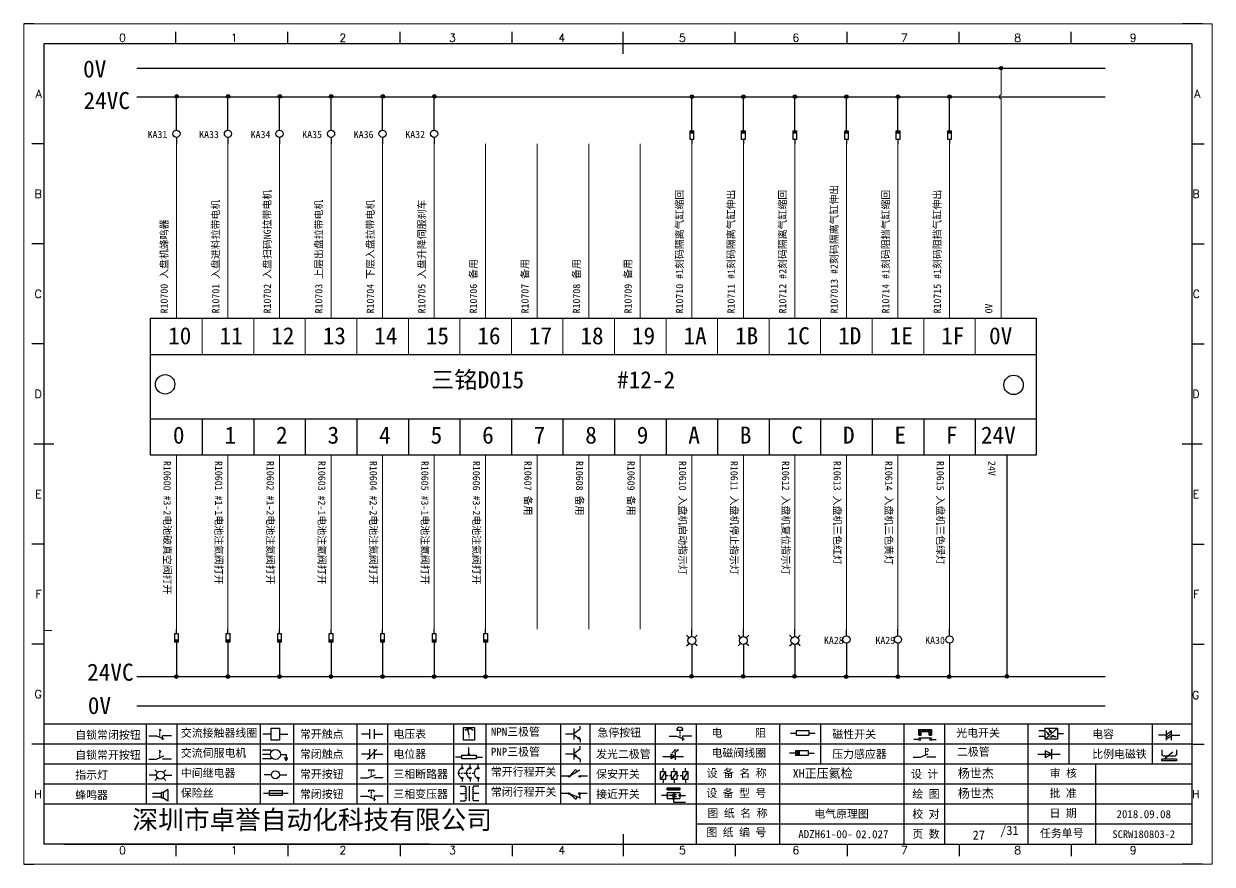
# Model space of a CAD drawing. Header units: millimetres. Extents: x 15130 to 37766, y 5931 to 11073.
# Drawn here: x 23328.9 to 23656.4, y 8757.4 to 8988.9 of the extents above; entities that cross this region are included whole.
import ezdxf
from ezdxf.enums import TextEntityAlignment as Align

# ---------------------------------------------------------------- set-up
doc = ezdxf.new("R2010")
doc.units = ezdxf.units.MM
doc.layers.add('AE_BOR', color=1, linetype='Continuous')
doc.styles.get("Standard").update_dxf_attribs({"font": ''})
doc.styles.add('WD', font='romans.shx', dxfattribs={"bigfont": 'gbcbig.shx'})
doc.styles.add('汉字', font='')
doc.styles.get('Standard').set_extended_font_data('SimSun')
doc.styles.get('汉字').set_extended_font_data('新宋体')

# ---------------------------------------------------------------- blocks, each defined once
blk = doc.blocks.new('磁性开关')
at = {"linetype": 'ByBlock'}
h = blk.add_hatch(dxfattribs=at)
h.set_pattern_fill('ANSI31', color=256, scale=0.1, style=0)
h.paths.add_polyline_path([(-1910.88, -776.69), (-1910.88, -775.29), (-1907.69, -775.29), (-1907.69, -776.69), (-1908.31, -776.69), (-1908.31, -775.79), (-1910.25, -775.79), (-1910.25, -776.69)])
for p, q in [((-1910.91, -777.81), (-1912.09, -777.81)), ((-1910.88, -776.69), (-1910.88, -775.29)), ((-1910.88, -775.29), (-1907.69, -775.29)), ((-1910.88, -776.69), (-1910.25, -776.69)), ((-1910.88, -777.39), (-1907.69, -777.39)), ((-1910.25, -776.69), (-1910.25, -775.79)), ((-1910.25, -775.79), (-1908.31, -775.79)), ((-1908.31, -776.69), (-1908.31, -775.79)), ((-1908.31, -776.69), (-1907.69, -776.69)), ((-1907.69, -775.29), (-1907.69, -776.69)), ((-1907.66, -777.81), (-1906.48, -777.81))]:
    blk.add_line(p, q, dxfattribs=at)
for centre in [(-1910.68, -777.81), (-1907.88, -777.81)]:
    blk.add_circle(centre, 0.225, dxfattribs=at)
blk = doc.blocks.new('*U8')
at = {"linetype": 'ByBlock'}
for p, q in [((-1909.23, -780.45), (-1909.23, -780.67)), ((-1909.23, -780.45), (-1908.92, -780.84)), ((-1909.23, -780.84), (-1909.23, -781.05)), ((-1911.92, -782.07), (-1910.06, -782.07)), ((-1910.06, -782.07), (-1908.18, -782.88)), ((-1909.23, -781.23), (-1909.23, -781.44)), ((-1909.23, -781.61), (-1909.23, -781.83)), ((-1909.23, -782), (-1909.23, -782.21)), ((-1909.23, -782.38), (-1909.23, -782.43)), ((-1908.52, -783.07), (-1908.52, -782.07)), ((-1906.25, -782.07), (-1908.52, -782.07))]:
    blk.add_line(p, q, dxfattribs=at)
blk = doc.blocks.new('*U11')
at = {"linetype": 'ByBlock'}
for p, q in [((-1911.92, -792.89), (-1910.06, -792.89)), ((-1910.06, -792.89), (-1908.18, -792.08)), ((-1908.88, -791.17), (-1909.23, -790.71)), ((-1909.23, -790.71), (-1909.23, -790.92)), ((-1909.23, -791.09), (-1909.23, -791.31)), ((-1909.23, -791.48), (-1909.23, -791.69)), ((-1909.23, -791.86), (-1909.23, -792.08)), ((-1909.23, -792.25), (-1909.23, -792.47)), ((-1906.25, -792.89), (-1908.52, -792.89))]:
    blk.add_line(p, q, dxfattribs=at)
blk = doc.blocks.new('蜂鸣器')
at = {"linetype": 'ByBlock'}
for p, q in [((-1907.17, -795.53), (-1908.25, -796.26)), ((-1907.17, -795.53), (-1907.17, -798.41)), ((-1908.8, -796.48), (-1911.01, -796.48)), ((-1908.8, -797.46), (-1911.01, -797.46)), ((-1908.25, -796.26), (-1908.8, -796.26)), ((-1908.8, -797.68), (-1908.8, -796.26)), ((-1908.25, -797.68), (-1908.8, -797.68)), ((-1908.25, -797.68), (-1908.25, -796.26)), ((-1907.17, -798.41), (-1908.25, -797.68))]:
    blk.add_line(p, q, dxfattribs=at)
blk = doc.blocks.new('指示灯')
at = {"linetype": 'ByBlock'}
for p, q in [((-1854.25, -776.92), (-1856.06, -776.92)), ((-1854.62, -775.59), (-1853.97, -776.23)), ((-1854.62, -778.25), (-1853.97, -777.61)), ((-1851.9, -775.59), (-1852.54, -776.23)), ((-1851.9, -778.25), (-1852.54, -777.61)), ((-1852.26, -776.92), (-1850.45, -776.92))]:
    blk.add_line(p, q, dxfattribs=at)
blk.add_circle((-1853.26, -776.92), 0.992, dxfattribs=at)
blk = doc.blocks.new('光电开关')
at = {"linetype": 'ByBlock'}
h = blk.add_hatch(dxfattribs=at)
h.set_pattern_fill('ANSI31', color=256, scale=0.01, style=0)
h.set_pattern_definition([(45, (0.172267, 0), (-0.0224506403, 0.0224506403), [])])
h.paths.add_polyline_path([(-1882.44, -776.34), (-1882.5, -775.91), (-1882.68, -776.07)])
h.paths.add_polyline_path([(-1882.86, -776.23), (-1882.44, -776.34), (-1882.68, -776.07)])
h.paths.add_polyline_path([(-1883.05, -776.88), (-1883.11, -776.45), (-1883.29, -776.61)])
h.paths.add_polyline_path([(-1883.47, -776.77), (-1883.05, -776.88), (-1883.29, -776.61)])
for p, q in [((-1884.01, -775.96), (-1885.56, -775.96)), ((-1884.01, -777.39), (-1885.56, -777.39)), ((-1880.91, -775.3), (-1884.01, -778.05)), ((-1883.75, -776.09), (-1883.05, -776.88)), ((-1883.11, -776.45), (-1883.47, -776.77)), ((-1883.05, -776.88), (-1883.47, -776.77)), ((-1883.14, -775.55), (-1882.44, -776.34)), ((-1883.05, -776.88), (-1883.11, -776.45)), ((-1882.5, -775.91), (-1882.86, -776.23)), ((-1882.44, -776.34), (-1882.86, -776.23)), ((-1882.78, -777.47), (-1882.23, -777.47)), ((-1882.44, -776.34), (-1882.5, -775.91)), ((-1882.23, -777.47), (-1882.23, -777.14)), ((-1882.23, -777.14), (-1881.78, -777.14)), ((-1881.78, -777.47), (-1881.78, -777.14)), ((-1881.23, -777.47), (-1881.78, -777.47)), ((-1879.37, -776.67), (-1880.91, -776.67))]:
    blk.add_line(p, q, dxfattribs=at)
blk.add_lwpolyline([(-1884.01, -775.3), (-1880.91, -775.3), (-1880.91, -778.05), (-1884.01, -778.05)], close=True, dxfattribs=at)
blk = doc.blocks.new('交流接触器线圈')
at = {"linetype": 'ByBlock'}
for p, q in [((-1880.82, -781.77), (-1882.87, -781.77)), ((-1878.72, -781.77), (-1876.67, -781.77))]:
    blk.add_line(p, q, dxfattribs=at)
blk.add_lwpolyline([(-1880.82, -780.28), (-1878.72, -780.28), (-1878.72, -783.26), (-1880.82, -783.26)], close=True, dxfattribs=at)
blk = doc.blocks.new('交流伺服电机')
at = {"linetype": 'ByBlock'}
for p, q in [((-1880.97, -785.75), (-1882.94, -785.75)), ((-1880.97, -786.85), (-1882.94, -786.85)), ((-1880.97, -785.75), (-1880.65, -786.03)), ((-1878.49, -786.85), (-1877.07, -786.85)), ((-1877.07, -786.85), (-1877.07, -787.72)), ((-1880.97, -787.94), (-1882.94, -787.94)), ((-1880.97, -787.94), (-1880.65, -787.67)), ((-1877.54, -787.72), (-1876.59, -787.72)), ((-1877.38, -788.01), (-1876.75, -788.01)), ((-1877.23, -788.29), (-1876.9, -788.29))]:
    blk.add_line(p, q, dxfattribs=at)
blk.add_circle((-1879.73, -786.85), 1.24, dxfattribs=at)
blk = doc.blocks.new('中间继电器')
at = {"linetype": 'ByBlock'}
for p, q in [((-1880.72, -791.92), (-1882.54, -791.92)), ((-1878.74, -791.92), (-1876.92, -791.92))]:
    blk.add_line(p, q, dxfattribs=at)
blk.add_circle((-1879.73, -791.92), 0.992, dxfattribs=at)
blk = doc.blocks.new('保险丝')
at = {"linetype": 'ByBlock'}
blk.add_line((-1882.72, -796.49), (-1876.55, -796.49), dxfattribs=at)
blk.add_lwpolyline([(-1881.2, -795.86), (-1878.06, -795.86), (-1878.06, -797.12), (-1881.2, -797.12)], close=True, dxfattribs=at)
blk = doc.blocks.new('常开按钮')
at = {"linetype": 'ByBlock'}
for p, q in [((-1910.06, -787.73), (-1908.18, -786.93)), ((-1909.9, -785.68), (-1908.56, -785.68)), ((-1909.9, -785.68), (-1909.9, -786.07)), ((-1909.23, -785.68), (-1909.23, -785.89)), ((-1909.23, -786.06), (-1909.23, -786.28)), ((-1909.23, -786.45), (-1909.23, -786.67)), ((-1909.23, -786.84), (-1909.23, -787.05)), ((-1908.56, -785.68), (-1908.56, -786.07)), ((-1911.92, -787.73), (-1910.06, -787.73)), ((-1909.23, -787.22), (-1909.23, -787.38)), ((-1906.25, -787.73), (-1908.52, -787.73))]:
    blk.add_line(p, q, dxfattribs=at)
blk = doc.blocks.new('常开触点')
at = {"linetype": 'ByBlock'}
for p, q in [((-1853.82, -782.99), (-1853.82, -780.56)), ((-1852.6, -782.99), (-1852.6, -780.56)), ((-1853.82, -781.77), (-1855.88, -781.77)), ((-1852.6, -781.77), (-1850.55, -781.77))]:
    blk.add_line(p, q, dxfattribs=at)
blk = doc.blocks.new('常闭触点')
at = {"linetype": 'ByBlock'}
for p, q in [((-1853.82, -786.77), (-1855.88, -786.77)), ((-1852.01, -785.66), (-1854.43, -788.1)), ((-1853.82, -787.99), (-1853.82, -785.56)), ((-1852.6, -787.99), (-1852.6, -785.56)), ((-1852.6, -786.77), (-1850.55, -786.77))]:
    blk.add_line(p, q, dxfattribs=at)
blk = doc.blocks.new('常闭按钮')
at = {"linetype": 'ByBlock'}
for p, q in [((-1856.13, -792.28), (-1854.28, -792.28)), ((-1854.28, -792.28), (-1852.4, -793.09)), ((-1854.11, -790.83), (-1852.77, -790.83)), ((-1854.11, -790.83), (-1854.11, -791.22)), ((-1853.44, -790.83), (-1853.44, -791.04)), ((-1853.44, -791.21), (-1853.44, -791.43)), ((-1853.44, -791.6), (-1853.44, -791.82)), ((-1853.44, -791.99), (-1853.44, -792.2)), ((-1853.44, -792.37), (-1853.44, -792.53)), ((-1852.77, -790.83), (-1852.77, -791.22)), ((-1850.47, -792.28), (-1852.73, -792.28)), ((-1852.73, -792.28), (-1852.73, -793.43))]:
    blk.add_line(p, q, dxfattribs=at)
blk = doc.blocks.new('电磁阀线圈')
at = {"linetype": 'ByBlock'}
for p, q in [((-1854.61, -795.92), (-1853.75, -797.16)), ((-1853.75, -795.92), (-1854.61, -797.16)), ((-1853.75, -795.92), (-1853.75, -797.16)), ((-1854.61, -796.54), (-1856.17, -796.54)), ((-1851.53, -796.54), (-1849.97, -796.54))]:
    blk.add_line(p, q, dxfattribs=at)
blk.add_lwpolyline([(-1854.61, -795.92), (-1851.53, -795.92), (-1851.53, -797.16), (-1854.61, -797.16)], close=True, dxfattribs=at)
blk = doc.blocks.new('电压表')
at = {"linetype": 'ByBlock'}
for p, q in [((-1814.84, -780.75), (-1814.91, -781.13)), ((-1814.6, -781.05), (-1814.91, -781.13)), ((-1814.84, -780.75), (-1814.46, -782.26)), ((-1814.84, -780.75), (-1814.6, -781.05))]:
    blk.add_line(p, q, dxfattribs=at)
blk.add_lwpolyline([(-1815.84, -780.34), (-1813.07, -780.34), (-1813.07, -783.49), (-1815.84, -783.49)], close=True, dxfattribs=at)
blk.add_arc((-1814.46, -782.26), 1.56, 46.8313, 133.1687, dxfattribs=at)
at = {"linetype": 'ByBlock', "insert": (-1814.7, -782.39), "char_height": 0.75, "width": 0.6768, "attachment_point": 1}
blk.add_mtext('V', dxfattribs=at)
blk = doc.blocks.new('电位器')
at = {"linetype": 'ByBlock'}
for p, q in [((-1814.45, -787.3), (-1814.62, -786.96)), ((-1814.62, -786.96), (-1814.27, -786.96)), ((-1814.45, -787.3), (-1814.45, -785.39)), ((-1814.45, -787.3), (-1814.27, -786.96)), ((-1816.21, -787.75), (-1817.79, -787.75)), ((-1812.68, -787.75), (-1811.1, -787.75))]:
    blk.add_line(p, q, dxfattribs=at)
blk.add_lwpolyline([(-1816.21, -787.3), (-1812.68, -787.3), (-1812.68, -788.2), (-1816.21, -788.2)], close=True, dxfattribs=at)
blk = doc.blocks.new('三相断路器')
at = {"linetype": 'ByBlock'}
for p, q in [((-1816.17, -790.33), (-1816.17, -789.7)), ((-1814.17, -790.33), (-1814.17, -789.7)), ((-1812.18, -790.33), (-1812.18, -789.7)), ((-1817.14, -791.74), (-1816.72, -791.74)), ((-1816.45, -791.74), (-1816.03, -791.74)), ((-1815.76, -791.74), (-1815.34, -791.74)), ((-1815.07, -791.74), (-1814.65, -791.74)), ((-1814.38, -791.74), (-1813.96, -791.74)), ((-1813.69, -791.74), (-1813.27, -791.74)), ((-1816.17, -793.19), (-1816.17, -793.83)), ((-1814.17, -793.19), (-1814.17, -793.83)), ((-1812.18, -793.19), (-1812.18, -793.83))]:
    blk.add_line(p, q, dxfattribs=at)
for centre in [(-1816.17, -790.55), (-1816.17, -792.98), (-1814.17, -790.55), (-1814.17, -792.98), (-1812.18, -790.55), (-1812.18, -792.98)]:
    blk.add_circle(centre, 0.219, dxfattribs=at)
for centre in [(-1815.81, -791.74), (-1813.82, -791.74), (-1811.83, -791.74)]:
    blk.add_arc(centre, 1.32, 115.5791, 244.4209, dxfattribs=at)
blk = doc.blocks.new('三相变压器')
at = {"linetype": 'ByBlock'}
for p, q in [((-1816.69, -795.03), (-1815.37, -795.03)), ((-1815.37, -795.03), (-1815.37, -795.24)), ((-1814.34, -798.7), (-1814.34, -795.04)), ((-1812, -795.03), (-1813.32, -795.03)), ((-1813.32, -795.03), (-1813.32, -795.24)), ((-1816.69, -796.87), (-1815.37, -796.87)), ((-1816.69, -798.71), (-1815.37, -798.71)), ((-1815.37, -798.71), (-1815.37, -798.5)), ((-1812, -796.87), (-1813.32, -796.87)), ((-1813.32, -798.71), (-1813.32, -798.5)), ((-1812, -798.71), (-1813.32, -798.71))]:
    blk.add_line(p, q, dxfattribs=at)
for centre, start, end in [((-1815.37, -795.51), 270, 90), ((-1815.37, -796.06), 270, 90), ((-1813.32, -795.51), 90, 270), ((-1813.32, -796.06), 90, 270), ((-1815.37, -796.6), 270, 90), ((-1815.37, -797.14), 270, 90), ((-1815.37, -797.68), 270, 90), ((-1815.37, -798.23), 270, 90), ((-1813.32, -796.6), 90, 270), ((-1813.32, -797.14), 90, 270), ((-1813.32, -797.68), 90, 270), ((-1813.32, -798.23), 90, 270)]:
    blk.add_arc(centre, 0.271, start, end, dxfattribs=at)
blk = doc.blocks.new('压力感应器')
at = {"linetype": 'ByBlock'}
for p, q in [((-1817.44, -777.73), (-1815.59, -777.73)), ((-1815.59, -777.73), (-1813.71, -776.93)), ((-1811.78, -777.73), (-1814.05, -777.73))]:
    blk.add_line(p, q, dxfattribs=at)
at = {"linetype": 'ByBlock', "insert": (-1814.65, -775.48), "char_height": 1.68, "width": 1.2242, "attachment_point": 1}
blk.add_mtext('{\\fNSimSun|b0|i0|c134|p49;P}', dxfattribs=at)
blk = doc.blocks.new('二极管')
at = {"linetype": 'ByBlock'}
for p, q in [((-1787.52, -776.77), (-1781.92, -776.77)), ((-1783.97, -776.77), (-1785.69, -775.9)), ((-1785.69, -775.9), (-1785.69, -777.65)), ((-1783.97, -776.77), (-1785.69, -777.65)), ((-1783.97, -777.99), (-1783.97, -775.56))]:
    blk.add_line(p, q, dxfattribs=at)
blk = doc.blocks.new('NPN三极管')
at = {"linetype": 'ByBlock'}
for p, q in [((-1785.73, -780.61), (-1785.73, -783.32)), ((-1785.73, -781.82), (-1784.15, -780.66)), ((-1784.15, -780.66), (-1784.15, -779.98)), ((-1785.73, -781.97), (-1787.81, -781.97)), ((-1785.73, -782.11), (-1784.15, -783.27)), ((-1784.41, -782.73), (-1784.74, -783.18)), ((-1784.15, -783.27), (-1784.74, -783.18)), ((-1784.15, -783.27), (-1784.41, -782.73)), ((-1784.15, -783.27), (-1784.15, -783.96))]:
    blk.add_line(p, q, dxfattribs=at)
blk = doc.blocks.new('PNP三极管')
at = {"linetype": 'ByBlock'}
for p, q in [((-1784.9, -786.74), (-1786.98, -786.74)), ((-1784.9, -785.38), (-1784.9, -788.09)), ((-1784.9, -786.59), (-1783.32, -785.43)), ((-1784.9, -786.88), (-1783.32, -788.04)), ((-1784.9, -786.88), (-1784.31, -786.97)), ((-1784.9, -786.88), (-1784.64, -787.42)), ((-1784.31, -786.97), (-1784.64, -787.42)), ((-1783.32, -785.43), (-1783.32, -784.75)), ((-1783.32, -788.04), (-1783.32, -788.73))]:
    blk.add_line(p, q, dxfattribs=at)
blk = doc.blocks.new('常开行程开关')
at = {"linetype": 'ByBlock'}
for p, q in [((-1786.29, -792.3), (-1788.01, -792.3)), ((-1785.89, -792.17), (-1784.52, -790.62)), ((-1785.89, -792.17), (-1783.43, -790.72)), ((-1784.52, -790.62), (-1784.19, -791.17)), ((-1781.48, -792.3), (-1783.21, -792.3))]:
    blk.add_line(p, q, dxfattribs=at)
for centre in [(-1786.07, -792.3), (-1783.42, -792.3)]:
    blk.add_circle(centre, 0.219, dxfattribs=at)
blk = doc.blocks.new('常闭行程开关')
at = {"linetype": 'ByBlock'}
for p, q in [((-1786.34, -796.62), (-1788.07, -796.62)), ((-1785.93, -796.72), (-1783.25, -797.7)), ((-1785.93, -796.72), (-1784.3, -798)), ((-1784.3, -798), (-1784.08, -797.4)), ((-1783.48, -796.84), (-1783.48, -797.85)), ((-1781.54, -796.62), (-1783.26, -796.62))]:
    blk.add_line(p, q, dxfattribs=at)
for centre in [(-1786.12, -796.62), (-1783.48, -796.62)]:
    blk.add_circle(centre, 0.219, dxfattribs=at)
blk = doc.blocks.new('电容')
at = {"linetype": 'ByBlock'}
for p, q in [((-1756.08, -782.99), (-1756.08, -780.56)), ((-1754.86, -780.79), (-1756.08, -781.55)), ((-1754.86, -782.99), (-1754.86, -780.56)), ((-1756.08, -781.77), (-1758.13, -781.77)), ((-1754.86, -781.44), (-1756.08, -782.2)), ((-1754.86, -781.99), (-1756.08, -782.75)), ((-1754.86, -781.77), (-1752.81, -781.77))]:
    blk.add_line(p, q, dxfattribs=at)
blk = doc.blocks.new('发光二极管')
at = {"linetype": 'ByBlock'}
for p, q in [((-1758.01, -786.77), (-1752.89, -786.77)), ((-1754.84, -786.77), (-1756.04, -786.16)), ((-1756.04, -786.16), (-1756.04, -787.39)), ((-1754.84, -786.77), (-1756.04, -787.39)), ((-1755.78, -785.92), (-1754.89, -785.14)), ((-1754.89, -785.14), (-1755.2, -785.22)), ((-1755.2, -785.22), (-1755.01, -785.43)), ((-1755.08, -785.92), (-1754.18, -785.14)), ((-1754.89, -785.14), (-1755.01, -785.43)), ((-1754.84, -787.63), (-1754.84, -785.92)), ((-1754.18, -785.14), (-1754.49, -785.22)), ((-1754.49, -785.22), (-1754.31, -785.43)), ((-1754.18, -785.14), (-1754.31, -785.43))]:
    blk.add_line(p, q, dxfattribs=at)
blk = doc.blocks.new('比例电磁阀')
at = {"linetype": 'ByBlock'}
for p, q in [((-1757.26, -775.38), (-1757.26, -776.71)), ((-1757.26, -776.71), (-1757.05, -776.71)), ((-1753.6, -777.73), (-1757.25, -777.73)), ((-1757.25, -778.13), (-1757.25, -777.73)), ((-1753.6, -778.13), (-1757.25, -778.13)), ((-1754.5, -775.98), (-1756.35, -777.44)), ((-1756.35, -777.44), (-1756.25, -777.25)), ((-1756.35, -777.44), (-1756.15, -777.38)), ((-1756.15, -777.38), (-1756.25, -777.25)), ((-1753.58, -776.71), (-1753.8, -776.71)), ((-1753.6, -777.73), (-1753.6, -778.13)), ((-1753.58, -775.38), (-1753.58, -776.71))]:
    blk.add_line(p, q, dxfattribs=at)
for centre in [(-1756.78, -776.71), (-1756.24, -776.71), (-1755.7, -776.71), (-1755.15, -776.71), (-1754.61, -776.71), (-1754.07, -776.71)]:
    blk.add_arc(centre, 0.271, 180, 0, dxfattribs=at)
blk = doc.blocks.new('保安开关')
at = {"linetype": 'ByBlock'}
for p, q in [((-1757.96, -790.79), (-1757.96, -789.97)), ((-1755.17, -790.79), (-1755.17, -789.97)), ((-1752.39, -790.79), (-1752.39, -789.97)), ((-1757.33, -790.79), (-1758.6, -792.81)), ((-1757.96, -792.81), (-1757.96, -793.62)), ((-1757.33, -791.8), (-1756.72, -791.8)), ((-1756.35, -791.8), (-1755.89, -791.8)), ((-1754.54, -790.79), (-1755.81, -792.81)), ((-1755.17, -792.81), (-1755.17, -793.62)), ((-1754.52, -791.8), (-1754.06, -791.8)), ((-1753.69, -791.8), (-1753.08, -791.8)), ((-1751.75, -790.79), (-1753.02, -792.81)), ((-1752.39, -792.81), (-1752.39, -793.62))]:
    blk.add_line(p, q, dxfattribs=at)
for points in [[(-1758.6, -790.79), (-1757.33, -790.79), (-1757.33, -792.81), (-1758.6, -792.81)], [(-1755.81, -790.79), (-1754.54, -790.79), (-1754.54, -792.81), (-1755.81, -792.81)], [(-1753.02, -790.79), (-1751.75, -790.79), (-1751.75, -792.81), (-1753.02, -792.81)]]:
    blk.add_lwpolyline(points, close=True, dxfattribs=at)
blk = doc.blocks.new('接近开关')
at = {"linetype": 'ByBlock'}
h = blk.add_hatch(dxfattribs=at)
h.set_pattern_fill('ANSI31', color=256, scale=0.01, style=0)
h.set_pattern_definition([(45, (-89.131516, -30.795668), (-0.0224506403, 0.0224506403), [])])
h.paths.add_polyline_path([(-1516.96, -1123.35), (-1516.96, -1122.85), (-1513.76, -1122.85), (-1513.76, -1123.35)])
for p, q in [((-1517.18, -1124.71), (-1518.36, -1124.71)), ((-1516.96, -1123.35), (-1516.96, -1122.85)), ((-1516.96, -1122.85), (-1513.76, -1122.85)), ((-1516.96, -1123.35), (-1513.76, -1123.35)), ((-1516.96, -1123.95), (-1513.76, -1123.95)), ((-1516.96, -1123.95), (-1516.96, -1125.47)), ((-1516.96, -1125.47), (-1513.76, -1125.47)), ((-1515.91, -1124.71), (-1516.45, -1124.71)), ((-1515.11, -1124.31), (-1515.91, -1124.71)), ((-1515.11, -1125.11), (-1515.91, -1124.71)), ((-1515.33, -1124.53), (-1515.17, -1124.53)), ((-1515.33, -1124.88), (-1515.17, -1124.88)), ((-1515.25, -1124.45), (-1515.25, -1124.61)), ((-1515.11, -1124.31), (-1515.11, -1125.11)), ((-1515.11, -1124.48), (-1514.58, -1124.48)), ((-1515.11, -1124.94), (-1514.58, -1124.94)), ((-1513.76, -1122.85), (-1513.76, -1123.35)), ((-1513.76, -1123.95), (-1513.76, -1125.47)), ((-1513.54, -1124.71), (-1512.36, -1124.71)), ((-1515.36, -1125.69), (-1515.36, -1126.36)), ((-1515.36, -1126.36), (-1512.36, -1126.36))]:
    blk.add_line(p, q, dxfattribs=at)
for centre in [(-1516.96, -1124.71), (-1515.36, -1125.47), (-1513.76, -1124.71)]:
    blk.add_circle(centre, 0.225, dxfattribs=at)
blk = doc.blocks.new('电阻')
at = {"linetype": 'ByBlock'}
for p, q in [((-3.09, 0), (-1.57, 0)), ((1.57, 0), (3.09, 0))]:
    blk.add_line(p, q, dxfattribs=at)
blk.add_lwpolyline([(-1.57, 0.63), (1.57, 0.63), (1.57, -0.63), (-1.57, -0.63)], close=True, dxfattribs=at)
blk = doc.blocks.new('急停按钮')
at = {"linetype": 'ByBlock'}
for p, q in [((-1.86, 0), (0, 0)), ((0, 0), (1.88, -0.81)), ((0.06, 1.45), (1.61, 1.45)), ((0.83, 1.45), (0.83, 1.24)), ((0.83, 1.07), (0.83, 0.85)), ((0.83, 0.68), (0.83, 0.47)), ((0.83, 0.29), (0.83, 0.08)), ((3.81, 0), (1.54, 0)), ((1.54, 0), (1.54, -1.15)), ((0.83, -0.09), (0.83, -0.24))]:
    blk.add_line(p, q, dxfattribs=at)
blk.add_arc((0.83, 1.45), 0.774, 0, 180)
blk = doc.blocks.new('电控横A4')
for p, q in [((292, -5), (5, -5)), ((5, -5), (5, -205)), ((292, -205), (292, -5)), ((10.03, -205), (289.53, -205)), ((130.8, -205), (190.75, -205)), ((190.75, -205), (259.54, -205))]:
    blk.add_line(p, q)
at = {"lineweight": 9, "ltscale": 0.1}
for p, q in [((5, -151.57), (7, -151.57)), ((101.34, -205), (130.8, -205)), ((129.44, -205), (129.44, -205)), ((129.44, -205), (129.44, -205)), ((129.44, -205), (129.44, -205)), ((129.44, -205), (129.44, -205))]:
    blk.add_line(p, q, dxfattribs=at)
at = {"linetype": 'ByBlock'}
for p, q in [((292, -175), (5, -175)), ((292, -180), (5, -180)), ((292, -185), (5, -185)), ((292, -190), (5, -190)), ((292, -195), (5, -195)), ((292, -200), (168.03, -200))]:
    blk.add_line(p, q, dxfattribs=at)
at = {"color": 0, "lineweight": -2}
for p, q in [((30.58, -175), (30.58, -195)), ((38.26, -175), (38.26, -195)), ((59.05, -175), (59.05, -195)), ((67.4, -175), (67.4, -195)), ((83.26, -175), (83.26, -195)), ((90.91, -175), (90.91, -195)), ((107.4, -175), (107.4, -195)), ((115.5, -175), (115.5, -195)), ((134.12, -175), (134.12, -195)), ((141.48, -175), (141.48, -195)), ((157.79, -175), (157.79, -195)), ((168.03, -175), (168.03, -204.92)), ((188.84, -175), (188.84, -185)), ((199.08, -175), (199.08, -185)), ((219.89, -175), (219.89, -185)), ((230.12, -175), (230.12, -185)), ((250.93, -175), (250.93, -185)), ((261.17, -175), (261.17, -185)), ((281.98, -175), (281.98, -185)), ((188.84, -185), (188.84, -204.92)), ((219.89, -185), (219.89, -205)), ((230.12, -185), (230.12, -205)), ((250.93, -185), (250.93, -205)), ((267.79, -185), (267.79, -205))]:
    blk.add_line(p, q, dxfattribs=at)
at = {"color": 0, "ltscale": 2}
for p, q in [((292, -205), (292, -183.55)), ((101.34, -205), (5, -205)), ((259.54, -205), (289.53, -205)), ((259.54, -205), (292, -205))]:
    blk.add_line(p, q, dxfattribs=at)
at = {"layer": 'AE_BOR', "lineweight": 30}
for p, q in [((2.53, 0), (0, 0)), ((294.53, 0), (289.53, 0)), ((0, -210), (2.53, -210)), ((294.53, -210), (289.53, -210))]:
    blk.add_line(p, q, dxfattribs=at)
at = {"layer": 'AE_BOR', "color": 1, "lineweight": 15}
for p, q in [((0, 0), (297, 0)), ((0, -210), (0, 0)), ((297, 0), (297, -210)), ((297, -210), (0, -210))]:
    blk.add_line(p, q, dxfattribs=at)
at = {"layer": 'AE_BOR'}
for p, q in [((38.03, -5), (38.03, -2)), ((66.03, -5), (66.03, -2)), ((94.03, -5), (94.03, -2)), ((122.03, -5), (122.03, -2)), ((149.78, -5), (149.78, -2)), ((177.78, -5), (177.78, -2)), ((205.78, -5), (205.78, -2)), ((233.78, -5), (233.78, -2)), ((261.78, -5), (261.78, -2)), ((5, -30), (2, -30)), ((292, -30), (295, -30)), ((5, -55), (2, -55)), ((292, -55), (295, -55)), ((5, -80), (2, -80)), ((292, -80), (295, -80)), ((5, -130), (2, -130)), ((292, -130), (295, -130)), ((5, -155), (2, -155)), ((292, -155), (295, -155)), ((5, -180), (2, -180)), ((292, -180), (295, -180)), ((38.03, -205), (38.03, -208)), ((66.03, -205), (66.03, -208)), ((94.03, -205), (94.03, -208)), ((122.03, -205), (122.03, -208)), ((149.78, -205), (149.78, -208)), ((177.78, -205), (177.78, -208)), ((205.78, -205), (205.78, -208)), ((233.78, -205), (233.78, -208)), ((261.78, -205), (261.78, -208))]:
    blk.add_line(p, q, dxfattribs=at)
at = {"layer": 'AE_BOR', "color": 2, "lineweight": 30}
for p, q in [((149.78, -7.5), (149.78, -2.5)), ((2.5, -105), (7.5, -105)), ((289.5, -105), (294.5, -105)), ((149.78, -202.5), (149.78, -207.5)), ((149.78, -205), (149.78, -207.5))]:
    blk.add_line(p, q, dxfattribs=at)
at = {"linetype": 'ByBlock'}
for name, p in [('*U8', (1943.19, 604.18)), ('交流接触器线圈', (1942.62, 604.27)), ('常开触点', (1940.27, 604.3)), ('电压表', (1925.71, 604.52)), ('NPN三极管', (1923.2, 604.5)), ('磁性开关', (2134.53, 598.96)), ('光电开关', (2139.22, 599.27)), ('电容', (2041.69, 603.98)), ('电位器', (1925.71, 604.52)), ('PNP三极管', (1922.37, 604.27)), ('压力感应器', (2039.72, 594.52)), ('*U11', (1943.19, 609.18)), ('交流伺服电机', (1942.62, 604.27)), ('常闭触点', (1940.27, 604.3)), ('发光二极管', (1917.72, 603.69)), ('电磁阀线圈', (2047.53, 614.3)), ('二极管', (2040.91, 594.27)), ('比例电磁阀', (2041.69, 593.98)), ('指示灯', (1887.41, 589.18)), ('中间继电器', (1942.62, 604.27)), ('常开按钮', (1996.06, 599.3)), ('三相断路器', (1925.71, 604.52)), ('常开行程开关', (1922.37, 604.27)), ('保安开关', (1917.72, 603.98)), ('蜂鸣器', (1943.19, 604.18)), ('保险丝', (1942.62, 604.27)), ('常闭按钮', (1940.27, 599.3)), ('三相变压器', (1925.71, 604.52)), ('常闭行程开关', (1922.37, 604.27)), ('接近开关', (1677.72, 931.9))]:
    blk.add_blockref(name, p, dxfattribs=at)
for name, p in [('急停按钮', (163.12, -177.98)), ('电阻', (194.66, -177.22))]:
    blk.add_blockref(name, p)
at = {"char_height": 2, "attachment_point": 1, "style": '汉字'}
for s, insert in [('{\\fKaiTi_GB2312|b0|i0|c134|p49;自锁常闭按钮}', (12.86, -176.69)), ('{\\fKaiTi_GB2312|b0|i0|c134|p49;交流接触器线圈}', (39.25, -176.19)), ('{\\fKaiTi_GB2312|b0|i0|c134|p49;常开触点}', (69.01, -176.48)), ('{\\fKaiTi_GB2312|b0|i0|c134|p49;电压表}', (92.37, -176.47)), ('{\\fKaiTi_GB2312|b0|i0|c134|p49;NPN三极管}', (116.73, -175.91)), ('{\\fKaiTi_GB2312|b0|i0|c134|p49;急停按钮}', (143.35, -176.12)), ('{\\fKaiTi_GB2312|b0|i0|c134|p49;电      阻}', (171.86, -176.19)), ('{\\fKaiTi_GB2312|b0|i0|c134|p49;磁性开关}', (202.07, -176.53)), ('{\\fKaiTi_GB2312|b0|i0|c134|p49;光电开关}', (233.02, -176.19)), ('{\\fKaiTi_GB2312|b0|i0|c134|p49;电容}', (267, -176.48)), ('{\\fKaiTi_GB2312|b0|i0|c134|p49;交流伺服电机}', (39.25, -181.19)), ('{\\fKaiTi_GB2312|b0|i0|c134|p49;电位器}', (92.37, -181.47)), ('{\\fKaiTi_GB2312|b0|i0|c134|p49;PNP三极管}', (116.73, -180.91)), ('{\\fKaiTi_GB2312|b0|i0|c134|p49;电磁阀线圈}', (171.86, -181.19)), ('{\\fKaiTi_GB2312|b0|i0|c134|p49;压力感应器}', (202.02, -181.47)), ('{\\fKaiTi_GB2312|b0|i0|c134|p49;二极管}', (233.2, -180.91)), ('{\\fKaiTi_GB2312|b0|i0|c134|p49;自锁常开按钮}', (12.86, -181.69)), ('{\\fKaiTi_GB2312|b0|i0|c134|p49;常闭触点}', (69.01, -181.48)), ('{\\fKaiTi_GB2312|b0|i0|c134|p49;发光二极管}', (143.02, -181.48)), ('{\\fKaiTi_GB2312|b0|i0|c134|p49;比例电磁铁}', (267, -181.48)), ('{\\fKaiTi_GB2312|b0|i0|c134|p49;指示灯}', (12.86, -186.69)), ('{\\fKaiTi_GB2312|b0|i0|c134|p49;中间继电器}', (39.25, -186.19)), ('{\\fKaiTi_GB2312|b0|i0|c134|p49;常开按钮}', (69.01, -186.48)), ('{\\fKaiTi_GB2312|b0|i0|c134|p49;三相断路器}', (92.37, -186.47)), ('{\\fKaiTi_GB2312|b0|i0|c134|p49;常开行程开关}', (116.73, -185.91)), ('{\\fKaiTi_GB2312|b0|i0|c134|p49;保安开关}', (143.02, -186.48)), ('{\\fKaiTi_GB2312|b0|i0|c134|p0;设 备 名 称}', (170.65, -186.24)), ('{\\fKaiTi_GB2312|b0|i0|c134|p0;设 计}', (221.72, -186.46)), ('{\\fKaiTi_GB2312|b0|i0|c134|p0;审 核}', (256.39, -186.25)), ('{\\fKaiTi_GB2312|b0|i0|c134|p49;蜂鸣器}', (12.86, -191.69)), ('{\\fKaiTi_GB2312|b0|i0|c134|p49;保险丝}', (39.25, -191.19)), ('{\\fKaiTi_GB2312|b0|i0|c134|p49;常闭按钮}', (69.01, -191.48)), ('{\\fKaiTi_GB2312|b0|i0|c134|p49;三相变压器}', (92.37, -191.47)), ('{\\fKaiTi_GB2312|b0|i0|c134|p49;常闭行程开关}', (116.73, -190.91)), ('{\\fKaiTi_GB2312|b0|i0|c134|p49;接近开关}', (143.02, -191.48)), ('{\\fKaiTi_GB2312|b0|i0|c134|p0;设 备 型 号}', (170.58, -191.24)), ('{\\fKaiTi_GB2312|b0|i0|c134|p0;绘 图}', (222.05, -191.46)), ('{\\fKaiTi_GB2312|b0|i0|c134|p0;批 准}', (256.32, -191.25)), ('{\\fKaiTi_GB2312|b0|i0|c134|p0;图 纸 名 称}', (170.86, -196.24)), ('{\\fKaiTi_GB2312|b0|i0|c134|p0;日 期}', (256.32, -196.25)), ('{\\fKaiTi_GB2312|b0|i0|c134|p0;校 对}', (222.05, -196.46)), ('{\\fKaiTi_GB2312|b0|i0|c134|p0;图 纸 编 号}', (170.57, -201.03)), ('{\\fKaiTi_GB2312|b0|i0|c134|p0;页 数}', (222.05, -201.46)), ('{\\fKaiTi_GB2312|b0|i0|c134|p0;任务单号}', (253.94, -201.25))]:
    blk.add_mtext(s, dxfattribs=dict(at, insert=insert))
for s, insert, char_height, width, attachment_point in [('{\\fKaiTi_GB2312|b0|i0|c134|p49;XH正压氦检}', (192.15, -186.2), 2.2, 26.5767, 1), ('{\\fKaiTi_GB2312|b0|i0|c134|p49;杨世杰}', (233.43, -186.2), 2.2, 15.3175, 1), ('{\\fKaiTi_GB2312|b0|i0|c134|p49;杨世杰}', (233.43, -191.2), 2.2, 15.3175, 1), ('{\\fKaiTi_GB2312|b0|i0|c134|p49;2018.09.08}', (279.89, -197.5), 2, 24.2172, 5), ('{\\fKaiTi_GB2312|b0|i0|c134|p49;SCRW180803-2}', (279.89, -202.5), 1.92, 24.2172, 5)]:
    blk.add_mtext(s, dxfattribs=dict(insert=insert, char_height=char_height, width=width, attachment_point=attachment_point))
at = {"color": 0, "lineweight": -2}
for s, insert, char_height, width, attachment_point in [('深圳市卓誉自动化科技有限公司', (27.14, -196.53), 4.7064, 96.1138, 1), ('{\\C256;ADZH61-00-}', (200.36, -202.5), 2, 31.0482, 5)]:
    blk.add_mtext(s, dxfattribs=dict(at, insert=insert, char_height=char_height, width=width, attachment_point=attachment_point))
at = {"color": 0, "linetype": 'ByBlock', "lineweight": -2, "insert": (242.64, -201.84), "char_height": 4.2689, "width": 20.8102, "attachment_point": 5}
blk.add_mtext('  {\\H0.53119x; /31}', dxfattribs=at)
at = {"layer": 'AE_BOR', "style": 'WD'}
for s, p in [('0', (24.67, -4.5)), ('1', (52.6, -4.5)), ('2', (79.75, -4.5)), ('3', (107.15, -4.5)), ('4', (134.45, -4.5)), ('5', (164.59, -4.5)), ('6', (192.94, -4.5)), ('7', (220.04, -4.5)), ('8', (248.37, -4.5)), ('9', (277.23, -4.5)), ('0', (24.67, -207.5)), ('1', (52.6, -207.5)), ('2', (79.75, -207.5)), ('3', (107.15, -207.5)), ('4', (134.45, -207.5)), ('5', (164.59, -207.5)), ('6', (192.94, -207.5)), ('7', (220.04, -207.5)), ('8', (248.37, -207.5)), ('9', (277.23, -207.5))]:
    blk.add_text(s, height=2, dxfattribs=at).set_placement(p, align=Align.CENTER)
for s, p in [('A', (4.5, -17.5)), ('A', (294.03, -17.5)), ('B', (4.5, -42.5)), ('B', (293.84, -42.5)), ('C', (4.5, -67.5)), ('C', (293.93, -67.5)), ('D', (4.5, -92.5)), ('D', (293.84, -92.5)), ('E', (4.5, -117.5)), ('E', (293.74, -117.5)), ('F', (4.5, -142.5)), ('F', (293.74, -142.5)), ('F', (293.74, -142.5)), ('G', (4.5, -167.5)), ('G', (293.74, -167.72)), ('H', (4.5, -192.5)), ('H', (293.84, -192.5))]:
    blk.add_text(s, height=2, dxfattribs=at).set_placement(p, align=Align.MIDDLE_RIGHT)

msp = doc.modelspace()

# ---------------------------------------------------------------- hatches: boundary and pattern name
at = {"lineweight": -2}
h = msp.add_hatch(color=0, dxfattribs=at)
edge = h.paths.add_edge_path()
edge.add_arc((23598.178, 8976.668), 0.5, 0, 360)
h = msp.add_hatch(color=0, dxfattribs=at)
edge = h.paths.add_edge_path()
edge.add_arc((23371.041, 8968.886), 0.5, 360, 720)
h = msp.add_hatch(color=0, dxfattribs=at)
edge = h.paths.add_edge_path()
edge.add_arc((23385.241, 8968.886), 0.5, 360, 720)
h = msp.add_hatch(color=0, dxfattribs=at)
edge = h.paths.add_edge_path()
edge.add_arc((23399.441, 8968.886), 0.5, 360, 720)
h = msp.add_hatch(color=0, dxfattribs=at)
edge = h.paths.add_edge_path()
edge.add_arc((23413.641, 8968.886), 0.5, 360, 720)
h = msp.add_hatch(color=0, dxfattribs=at)
edge = h.paths.add_edge_path()
edge.add_arc((23427.841, 8968.886), 0.5, 360, 720)
h = msp.add_hatch(color=0, dxfattribs=at)
edge = h.paths.add_edge_path()
edge.add_arc((23442.041, 8968.886), 0.5, 360, 720)
h = msp.add_hatch(color=0, dxfattribs=at)
edge = h.paths.add_edge_path()
edge.add_arc((23512.991, 8968.814), 0.5, 180, 540)
h = msp.add_hatch(color=0, dxfattribs=at)
edge = h.paths.add_edge_path()
edge.add_arc((23527.191, 8968.814), 0.5, 180, 540)
h = msp.add_hatch(color=0, dxfattribs=at)
edge = h.paths.add_edge_path()
edge.add_arc((23541.391, 8968.814), 0.5, 180, 540)
h = msp.add_hatch(color=0, dxfattribs=at)
edge = h.paths.add_edge_path()
edge.add_arc((23555.591, 8968.814), 0.5, 180, 540)
h = msp.add_hatch(color=0, dxfattribs=at)
edge = h.paths.add_edge_path()
edge.add_arc((23569.791, 8968.814), 0.5, 180, 540)
h = msp.add_hatch(color=0, dxfattribs=at)
edge = h.paths.add_edge_path()
edge.add_arc((23583.991, 8968.814), 0.5, 180, 540)
h = msp.add_hatch(color=0, dxfattribs=at)
edge = h.paths.add_edge_path()
edge.add_arc((23370.966, 8809.081), 0.5, 0, 360)
h = msp.add_hatch(color=0, dxfattribs=at)
edge = h.paths.add_edge_path()
edge.add_arc((23385.166, 8809.081), 0.5, 0, 360)
h = msp.add_hatch(color=0, dxfattribs=at)
edge = h.paths.add_edge_path()
edge.add_arc((23399.366, 8809.081), 0.5, 0, 360)
h = msp.add_hatch(color=0, dxfattribs=at)
edge = h.paths.add_edge_path()
edge.add_arc((23413.566, 8809.081), 0.5, 0, 360)
h = msp.add_hatch(color=0, dxfattribs=at)
edge = h.paths.add_edge_path()
edge.add_arc((23427.766, 8809.081), 0.5, 0, 360)
h = msp.add_hatch(color=0, dxfattribs=at)
edge = h.paths.add_edge_path()
edge.add_arc((23441.966, 8809.081), 0.5, 0, 360)
h = msp.add_hatch(color=0, dxfattribs=at)
edge = h.paths.add_edge_path()
edge.add_arc((23456.166, 8809.081), 0.5, 0, 360)
h = msp.add_hatch(color=0, dxfattribs=at)
edge = h.paths.add_edge_path()
edge.add_arc((23512.9, 8809.119), 0.5, 360, 720)
h = msp.add_hatch(color=0, dxfattribs=at)
edge = h.paths.add_edge_path()
edge.add_arc((23527.1, 8809.119), 0.5, 360, 720)
h = msp.add_hatch(color=0, dxfattribs=at)
edge = h.paths.add_edge_path()
edge.add_arc((23541.3, 8809.119), 0.5, 360, 720)
h = msp.add_hatch(color=0, dxfattribs=at)
edge = h.paths.add_edge_path()
edge.add_arc((23555.516, 8809.009), 0.5, 360, 720)
h = msp.add_hatch(color=0, dxfattribs=at)
edge = h.paths.add_edge_path()
edge.add_arc((23569.716, 8809.009), 0.5, 360, 720)
h = msp.add_hatch(color=0, dxfattribs=at)
edge = h.paths.add_edge_path()
edge.add_arc((23583.916, 8809.009), 0.5, 360, 720)
h = msp.add_hatch(color=0, dxfattribs=at)
edge = h.paths.add_edge_path()
edge.add_arc((23599.77, 8809.128), 0.5, 0, 360)

# ---------------------------------------------------------------- linework, layer by layer
at = {"color": 0, "lineweight": -2}
for p, q in [((23360.081, 8976.668), (23626.834, 8976.668)), ((23360.081, 8968.796), (23626.834, 8968.796)), ((23363.878, 8897.799), (23607.878, 8897.799)), ((23363.878, 8880.095), (23607.878, 8880.095)), ((23378.078, 8880.095), (23378.078, 8870.095)), ((23392.278, 8880.095), (23392.278, 8870.095)), ((23406.478, 8880.095), (23406.478, 8870.095)), ((23420.678, 8880.095), (23420.678, 8870.095)), ((23434.878, 8880.095), (23434.878, 8870.095)), ((23449.078, 8880.095), (23449.078, 8870.095)), ((23463.278, 8880.095), (23463.278, 8870.095)), ((23477.478, 8880.095), (23477.478, 8870.095)), ((23491.678, 8880.095), (23491.678, 8870.095)), ((23505.878, 8880.095), (23505.878, 8870.095)), ((23520.078, 8880.095), (23520.078, 8870.095)), ((23534.278, 8880.095), (23534.278, 8870.095)), ((23548.478, 8880.095), (23548.478, 8870.095)), ((23562.678, 8880.095), (23562.678, 8870.095)), ((23576.878, 8880.095), (23576.878, 8870.095)), ((23591.078, 8880.095), (23591.078, 8870.095)), ((23599.748, 8870.058), (23599.748, 8809.099)), ((23360.081, 8809.099), (23626.834, 8809.099)), ((23360.081, 8801.049), (23626.834, 8801.049))]:
    msp.add_line(p, q, dxfattribs=at)
at = {"lineweight": 0}
for p, q in [((23598.178, 8969.296), (23598.178, 8976.668)), ((23598.178, 8907.799), (23598.178, 8968.296)), ((23370.978, 8907.799), (23370.978, 8955.799)), ((23385.178, 8907.799), (23385.178, 8955.799)), ((23399.378, 8907.799), (23399.378, 8955.799)), ((23413.578, 8907.799), (23413.578, 8955.799)), ((23427.778, 8907.799), (23427.778, 8955.799)), ((23441.978, 8907.799), (23441.978, 8955.799)), ((23456.178, 8907.799), (23456.178, 8955.799)), ((23470.378, 8907.799), (23470.378, 8955.799)), ((23484.578, 8907.799), (23484.578, 8955.799)), ((23498.778, 8907.799), (23498.778, 8955.799)), ((23512.978, 8907.799), (23512.978, 8955.799)), ((23527.178, 8907.799), (23527.178, 8955.799)), ((23541.378, 8907.799), (23541.378, 8955.799)), ((23555.578, 8907.799), (23555.578, 8955.799)), ((23569.778, 8907.799), (23569.778, 8955.799)), ((23583.978, 8907.799), (23583.978, 8955.799)), ((23363.878, 8907.799), (23363.878, 8907.799)), ((23378.078, 8897.799), (23378.078, 8907.799)), ((23392.278, 8897.799), (23392.278, 8907.799)), ((23406.478, 8897.799), (23406.478, 8907.799)), ((23420.678, 8897.799), (23420.678, 8907.799)), ((23434.878, 8897.799), (23434.878, 8907.799)), ((23449.078, 8897.799), (23449.078, 8907.799)), ((23463.278, 8897.799), (23463.278, 8907.799)), ((23477.478, 8897.799), (23477.478, 8907.799)), ((23491.678, 8897.799), (23491.678, 8907.799)), ((23505.878, 8897.799), (23505.878, 8907.799)), ((23520.078, 8897.799), (23520.078, 8907.799)), ((23534.278, 8897.799), (23534.278, 8907.799)), ((23548.478, 8897.799), (23548.478, 8907.799)), ((23562.678, 8897.799), (23562.678, 8907.799)), ((23576.878, 8897.799), (23576.878, 8907.799)), ((23591.078, 8897.799), (23591.078, 8907.799)), ((23370.978, 8870.095), (23370.978, 8822.095)), ((23385.178, 8870.095), (23385.178, 8822.095)), ((23399.378, 8870.095), (23399.378, 8822.095)), ((23413.578, 8870.095), (23413.578, 8822.095)), ((23427.778, 8870.095), (23427.778, 8822.095)), ((23441.978, 8870.095), (23441.978, 8822.095)), ((23456.178, 8870.095), (23456.178, 8822.095)), ((23470.378, 8870.095), (23470.378, 8822.095)), ((23484.578, 8870.095), (23484.578, 8822.095)), ((23498.778, 8870.095), (23498.778, 8822.095)), ((23512.978, 8870.095), (23512.978, 8822.095)), ((23527.178, 8870.095), (23527.178, 8822.095)), ((23541.378, 8870.095), (23541.378, 8822.095)), ((23555.578, 8870.095), (23555.578, 8822.095)), ((23569.778, 8870.095), (23569.778, 8822.095)), ((23583.978, 8870.095), (23583.978, 8822.095))]:
    msp.add_line(p, q, dxfattribs=at)
for p, q in [((23370.978, 8961.412), (23370.978, 8968.796)), ((23385.178, 8961.412), (23385.178, 8968.796)), ((23399.378, 8961.412), (23399.378, 8968.796)), ((23413.578, 8961.412), (23413.578, 8968.796)), ((23427.778, 8961.412), (23427.778, 8968.796)), ((23441.978, 8961.412), (23441.978, 8968.796)), ((23512.978, 8960.597), (23512.978, 8968.796)), ((23527.178, 8960.597), (23527.178, 8968.796)), ((23541.378, 8960.597), (23541.378, 8968.796)), ((23555.578, 8960.597), (23555.578, 8968.796)), ((23569.778, 8960.597), (23569.778, 8968.796)), ((23583.978, 8960.597), (23583.978, 8968.796)), ((23370.978, 8817.297), (23370.978, 8809.099)), ((23385.178, 8817.297), (23385.178, 8809.099)), ((23399.378, 8817.297), (23399.378, 8809.099)), ((23413.578, 8817.297), (23413.578, 8809.099)), ((23427.778, 8817.297), (23427.778, 8809.099)), ((23441.978, 8817.297), (23441.978, 8809.099)), ((23456.178, 8817.297), (23456.178, 8809.099)), ((23512.978, 8815.908), (23512.978, 8809.099)), ((23527.178, 8815.908), (23527.178, 8809.099)), ((23541.378, 8815.908), (23541.378, 8809.099)), ((23555.578, 8816.483), (23555.578, 8809.099)), ((23569.778, 8816.483), (23569.778, 8809.099)), ((23583.978, 8816.483), (23583.978, 8809.099))]:
    msp.add_line(p, q)
at = {"color": 0, "lineweight": -2}
msp.add_lwpolyline([(23363.878, 8907.799), (23607.878, 8907.799), (23607.878, 8870.095), (23363.878, 8870.095)], close=True, dxfattribs=at)
for centre, radius in [((23598.178, 8976.668), 0.5), ((23371.041, 8968.886), 0.5), ((23385.241, 8968.886), 0.5), ((23399.441, 8968.886), 0.5), ((23413.641, 8968.886), 0.5), ((23427.841, 8968.886), 0.5), ((23442.041, 8968.886), 0.5), ((23512.991, 8968.814), 0.5), ((23527.191, 8968.814), 0.5), ((23541.391, 8968.814), 0.5), ((23555.591, 8968.814), 0.5), ((23569.791, 8968.814), 0.5), ((23583.991, 8968.814), 0.5), ((23367.868, 8889.578), 2.672), ((23601.633, 8889.41), 2.672), ((23370.966, 8809.081), 0.5), ((23385.166, 8809.081), 0.5), ((23399.366, 8809.081), 0.5), ((23413.566, 8809.081), 0.5), ((23427.766, 8809.081), 0.5), ((23441.966, 8809.081), 0.5), ((23456.166, 8809.081), 0.5), ((23512.9, 8809.119), 0.5), ((23527.1, 8809.119), 0.5), ((23541.3, 8809.119), 0.5), ((23555.516, 8809.009), 0.5), ((23569.716, 8809.009), 0.5), ((23583.916, 8809.009), 0.5), ((23599.77, 8809.128), 0.5)]:
    msp.add_circle(centre, radius, dxfattribs=at)
msp.add_arc((23598.178, 8968.796), 0.5, 90, 270)

# ---------------------------------------------------------------- block references
at = {"xscale": 1.1025, "yscale": 1.1025, "zscale": 1.1025}
msp.add_blockref('电控横A4', (23328.923, 8988.901), dxfattribs=at)
at = {"linetype": 'ByBlock'}
for p, rotation in [((24162.899, 7078.875), 269.9999999999949), ((24177.099, 7078.875), 269.9999999999949), ((24191.299, 7078.875), 269.9999999999949), ((24205.499, 7078.875), 269.9999999999949), ((24219.699, 7078.875), 269.9999999999949), ((24233.899, 7078.875), 269.9999999999949), ((22763.658, 10699.019), 89.99999999999999), ((22777.858, 10699.019), 89.99999999999999), ((22792.058, 10699.019), 89.99999999999999)]:
    msp.add_blockref('中间继电器', p, dxfattribs=dict(at, rotation=rotation))
for name, p, xscale, yscale, zscale, rotation in [('电磁阀线圈', (24129.818, 7523.179), 0.7744000000000003, 0.7744000000000003, 0.7744000000000003, 270), ('电磁阀线圈', (24144.018, 7523.179), 0.7744000000000003, 0.7744000000000003, 0.7744000000000003, 270), ('电磁阀线圈', (24158.218, 7523.179), 0.7744000000000003, 0.7744000000000003, 0.7744000000000003, 270), ('电磁阀线圈', (24172.418, 7523.179), 0.7744000000000003, 0.7744000000000003, 0.7744000000000003, 270), ('电磁阀线圈', (24186.618, 7523.179), 0.7744000000000003, 0.7744000000000003, 0.7744000000000003, 270), ('电磁阀线圈', (24200.818, 7523.179), 0.7744000000000003, 0.7744000000000003, 0.7744000000000003, 270), ('电磁阀线圈', (22754.139, 10254.716), 0.7744000000000003, 0.7744000000000003, 0.7744000000000003, 90), ('电磁阀线圈', (22768.339, 10254.716), 0.7744000000000003, 0.7744000000000003, 0.7744000000000003, 90), ('电磁阀线圈', (22782.539, 10254.716), 0.7744000000000003, 0.7744000000000003, 0.7744000000000003, 90), ('电磁阀线圈', (22796.739, 10254.716), 0.7744000000000003, 0.7744000000000003, 0.7744000000000003, 90), ('电磁阀线圈', (22810.939, 10254.716), 0.7744000000000003, 0.7744000000000003, 0.7744000000000003, 90), ('电磁阀线圈', (22825.139, 10254.716), 0.7744000000000003, 0.7744000000000003, 0.7744000000000003, 90), ('电磁阀线圈', (22839.339, 10254.716), 0.7744000000000003, 0.7744000000000003, 0.7744000000000003, 90), ('指示灯', (24369.533, 6775.786), 1.1025, 1.1025, 1.1025, 270), ('指示灯', (24383.733, 6775.786), 1.1025, 1.1025, 1.1025, 270), ('指示灯', (24397.933, 6775.786), 1.1025, 1.1025, 1.1025, 270)]:
    msp.add_blockref(name, p, dxfattribs=dict(at, xscale=xscale, yscale=yscale, zscale=zscale, rotation=rotation))

# ---------------------------------------------------------------- texts
at = {"color": 0, "lineweight": -2}
for s, insert, char_height, width, attachment_point in [('0V', (23345.265, 8978.809), 4.7064, 14.27309, 1), ('24VC', (23345.369, 8970.107), 4.7064, 14.27309, 1), ('KA31', (23363.04, 8959.406), 2, 14.27309, 1), ('KA33', (23377.24, 8959.406), 2, 14.27309, 1), ('KA34', (23391.44, 8959.406), 2, 14.27309, 1), ('KA35', (23405.64, 8959.406), 2, 14.27309, 1), ('KA36', (23419.84, 8959.406), 2, 14.27309, 1), ('KA32', (23434.04, 8959.406), 2, 14.27309, 1), ('10', (23368.679, 8905.315), 4.7064, 7.20347, 1), ('11', (23382.879, 8905.315), 4.7064, 7.20347, 1), ('12', (23397.079, 8905.315), 4.7064, 7.20347, 1), ('13', (23411.279, 8905.315), 4.7064, 7.20347, 1), ('14', (23425.479, 8905.315), 4.7064, 7.20347, 1), ('15', (23439.679, 8905.315), 4.7064, 7.20347, 1), ('16', (23453.879, 8905.315), 4.7064, 7.20347, 1), ('17', (23468.079, 8905.315), 4.7064, 7.20347, 1), ('18', (23482.279, 8905.315), 4.7064, 7.20347, 1), ('19', (23496.479, 8905.315), 4.7064, 7.20347, 1), ('1A', (23510.679, 8905.315), 4.7064, 7.20347, 1), ('1B', (23524.879, 8905.315), 4.7064, 7.20347, 1), ('1C', (23539.079, 8905.315), 4.7064, 7.20347, 1), ('1D', (23553.279, 8905.315), 4.7064, 7.20347, 1), ('1E', (23567.479, 8905.315), 4.7064, 7.20347, 1), ('1F', (23581.679, 8905.315), 4.7064, 7.20347, 1), ('0V', (23594.879, 8905.315), 4.7064, 7.20347, 1), ('           三铭D015        #12-2', (23405.901, 8893.191), 4.70644, 136.41156, 1), ('0', (23370.011, 8877.949), 4.706, 7.20347, 1), ('1', (23384.211, 8877.949), 4.706, 7.20347, 1), ('2', (23398.411, 8877.949), 4.706, 7.20347, 1), ('3', (23412.611, 8877.949), 4.706, 7.20347, 1), ('4', (23426.811, 8877.949), 4.706, 7.20347, 1), ('5', (23441.011, 8877.949), 4.706, 7.20347, 1), ('6', (23455.211, 8877.949), 4.706, 7.20347, 1), ('7', (23469.411, 8877.949), 4.706, 7.20347, 1), ('8', (23483.611, 8877.949), 4.706, 7.20347, 1), ('9', (23497.811, 8877.949), 4.706, 7.20347, 1), ('A', (23512.011, 8877.949), 4.706, 7.20347, 1), ('B', (23526.211, 8877.949), 4.706, 7.20347, 1), ('C', (23540.411, 8877.949), 4.706, 7.20347, 1), ('D', (23554.611, 8877.949), 4.706, 7.20347, 1), ('E', (23568.811, 8877.949), 4.706, 7.20347, 1), ('F', (23583.011, 8877.949), 4.706, 7.20347, 1), ('24V', (23592.632, 8877.949), 4.7064, 7.20347, 1), ('KA28', (23549.374, 8820.055), 2, 14.27309, 1), ('KA29', (23563.574, 8820.055), 2, 14.27309, 1), ('KA30', (23577.274, 8820.055), 2, 14.27309, 1), ('24VC', (23346.373, 8812.634), 4.7064, 14.27309, 1), ('0V', (23346.566, 8803.453), 4.7064, 14.27309, 1), ('电气原理图', (23554.231, 8771.157), 2.205, 34.2306, 5), ('02.027', (23558.146, 8766.731), 2.205, 5.72397, 1)]:
    msp.add_mtext(s, dxfattribs=dict(at, insert=insert, char_height=char_height, width=width, attachment_point=attachment_point))
at = {"color": 0, "lineweight": -2, "char_height": 2, "width": 71.79445, "attachment_point": 1}
for s, insert, rotation in [('R10702 {\\f宋体|b0|i0|c134|p2;\\H1x;\\C256;入盘扫码NG拉带电机}', (23394.996, 8909.102), 90), ('R10710 {\\f宋体|b0|i0|c134|p2;\\H1x;\\C256;#1刻码隔离气缸缩回}', (23508.596, 8909.102), 90), ('R10711 {\\f宋体|b0|i0|c134|p2;\\H1x;\\C256;#1刻码隔离气缸伸出}', (23522.796, 8909.102), 90), ('R10712 {\\f宋体|b0|i0|c134|p2;\\H1x;\\C256;#2刻码隔离气缸缩回}', (23536.996, 8909.102), 90), ('R107013 {\\f宋体|b0|i0|c134|p2;\\H1x;\\C256;#2刻码隔离气缸伸出}', (23551.196, 8909.102), 90), ('R10714 {\\f宋体|b0|i0|c134|p2;\\H1x;\\C256;#1刻码阻挡气缸缩回}', (23565.396, 8909.102), 90), ('R10715 {\\f宋体|b0|i0|c134|p2;\\H1x;\\C256;#1刻码阻挡气缸伸出}', (23579.596, 8909.102), 90), ('R10701 {\\f宋体|b0|i0|c134|p2;\\H1x;\\C256;入盘进料拉带电机}', (23380.796, 8909.102), 90), ('R10703 {\\f宋体|b0|i0|c134|p2;\\H1x;\\C256;上层出盘拉带电机}', (23409.196, 8909.102), 90), ('R10704 下层入盘拉带电机', (23423.396, 8909.102), 90), ('R10705 {\\f宋体|b0|i0|c134|p2;\\H1x;\\C256;入盘升降伺服刹车}', (23437.596, 8909.102), 90), ('R10700 {\\f宋体|b0|i0|c134|p2;\\H1x;\\C256;入盘机蜂鸣器}', (23366.596, 8909.102), 90), ('R10706 备用', (23451.796, 8909.102), 90), ('R10707 备用', (23465.996, 8909.102), 90), ('R10708 备用', (23480.196, 8909.102), 90), ('R10709 备用', (23494.396, 8909.102), 90), ('0V', (23593.796, 8909.102), 90), ('{\\C256;R10600 \\f宋体|b0|i0|c134|p2;\\H1x;#3-2电池破真空阀打开}', (23369.455, 8868.458), 270), ('{\\C256;R10601 \\f宋体|b0|i0|c134|p2;\\H1x;#1-1电池注氦阀打开}', (23383.655, 8868.458), 270), ('{\\C256;R10602 \\f宋体|b0|i0|c134|p2;\\H1x;#1-2电池注氦阀打开}', (23397.855, 8868.458), 270), ('{\\C256;R10603 \\f宋体|b0|i0|c134|p2;\\H1x;#2-1电池注氦阀打开}', (23412.055, 8868.458), 270), ('{\\C256;R10604 \\f宋体|b0|i0|c134|p2;\\H1x;#2-2电池注氦阀打开}', (23426.255, 8868.458), 270), ('{\\C256;R10605 \\f宋体|b0|i0|c134|p2;\\H1x;#3-1电池注氦阀打开}', (23440.455, 8868.458), 270), ('{\\C256;R10606 \\f宋体|b0|i0|c134|p2;\\H1x;#3-2电池注氦阀打开}', (23454.655, 8868.458), 270), ('{\\C256;R10607 备用}', (23468.855, 8868.458), 270), ('{\\C256;R10608 备用}', (23483.055, 8868.458), 270), ('{\\C256;R10609 备用}', (23497.255, 8868.458), 270), ('{\\C256;R10610 \\f宋体|b0|i0|c134|p2;\\H1x;入盘机启动指示灯}', (23511.455, 8868.458), 270), ('{\\C256;R10611 \\f宋体|b0|i0|c134|p2;\\H1x;入盘机停止指示灯}', (23525.655, 8868.458), 270), ('{\\C256;R10612 \\f宋体|b0|i0|c134|p2;\\H1x;入盘机复位指示灯}', (23539.855, 8868.458), 270), ('{\\C256;R10613 \\f宋体|b0|i0|c134|p2;\\H1x;入盘机三色红灯}', (23554.055, 8868.458), 270), ('{\\C256;R10614 \\f宋体|b0|i0|c134|p2;\\H1x;入盘机三色黄灯}', (23568.255, 8868.458), 270), ('{\\C256;R10615 \\f宋体|b0|i0|c134|p2;\\H1x;入盘机三色绿灯}', (23582.455, 8868.458), 270), ('{\\C256;24V}', (23596.655, 8868.458), 270)]:
    msp.add_mtext(s, dxfattribs=dict(at, insert=insert, rotation=rotation))
at = {"color": 0, "linetype": 'ByBlock', "lineweight": -2, "insert": (23592.046, 8765.407), "char_height": 2.5, "width": 5.1278, "attachment_point": 5}
msp.add_mtext('27', dxfattribs=at)

doc.saveas('drawing.dxf')
